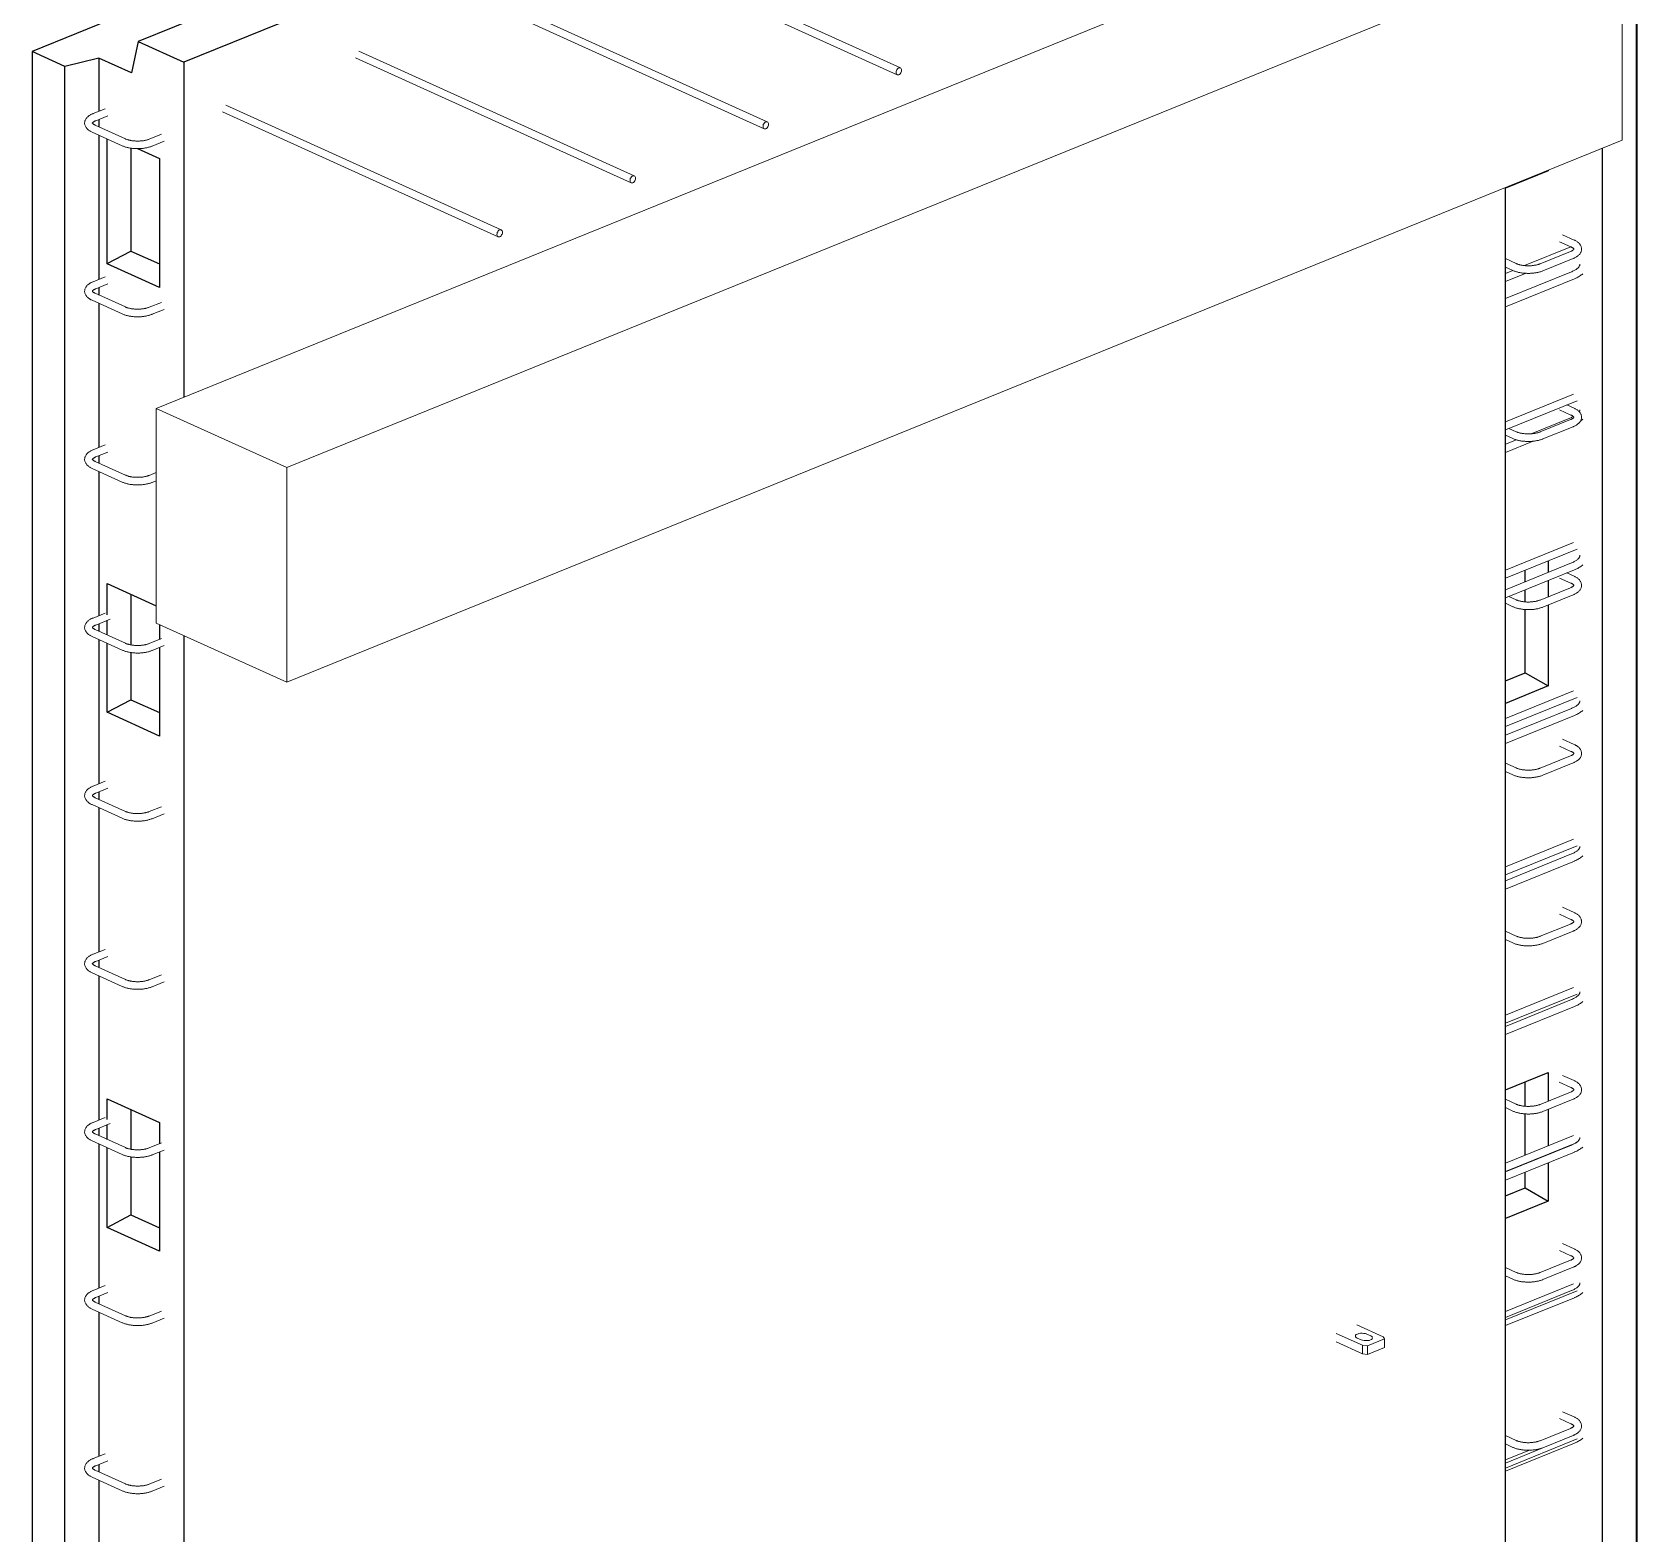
# Model space of a CAD drawing. Header units: millimetres. Extents: x 17731 to 34869, y 1067 to 18539.
# Drawn here: x 26429 to 28117, y 11226 to 12806 of the extents above; entities that cross this region are included whole.
import ezdxf

# ---------------------------------------------------------------- set-up
doc = ezdxf.new("R2010")
doc.units = ezdxf.units.MM
for name, color, linetype, lineweight in [('A-GENM', 13, 'Continuous', 18), ('A-WALL', 113, 'Continuous', 25), ('S-BEAM', 12, 'Continuous', 18), ('S-RBAR', 171, 'Continuous', 18)]:
    doc.layers.add(name, color=color, linetype=linetype, lineweight=lineweight)

# ---------------------------------------------------------------- blocks, each defined once
blk = doc.blocks.new('M_Rectangular Corbel - M_Rectangular Corbel-1451328-3D Ortho')
at = {"layer": 'S-BEAM'}
for p, q in [((5824.5, 12980.2), (4419.6, 12409.9)), ((5824.5, 12980.2), (5962, 12917.9)), ((4557.1, 12347.6), (5962, 12917.9)), ((5962, 12917.9), (5962, 12692.1)), ((5962, 12692.1), (4557.1, 12121.8)), ((4557.1, 12347.6), (4419.6, 12409.9)), ((4419.6, 12409.9), (4419.6, 12184.1)), ((4557.1, 12121.8), (4557.1, 12347.6)), ((4419.6, 12184.1), (4557.1, 12121.8))]:
    blk.add_line(p, q, dxfattribs=at)
blk = doc.blocks.new('Rebar Bar - Part 3054600646-431004-3D Ortho')
at = {"layer": 'S-RBAR'}
for p, q in [((5850.3, 13269.8), (5839, 13275)), ((5839, 13266.2), (5847, 13262.6))]:
    blk.add_line(p, q, dxfattribs=at)
blk = doc.blocks.new('Rebar Bar - Part 2227165887-431004-3D Ortho')
at = {"layer": 'S-RBAR'}
for points in [[(5847, 13262.6, 0), (5847.7, 13262.3, 0), (5848.4, 13262, 0), (5849.1, 13261.7, 0), (5849.8, 13261.5, 0), (5850.6, 13261.2, 0), (5851.3, 13261, 0), (5852.1, 13260.8, 0), (5852.9, 13260.6, 0), (5853.6, 13260.5, 0), (5854.4, 13260.3, 0), (5855.3, 13260.2, 0), (5856.1, 13260, 0), (5856.9, 13259.9, 0), (5857.8, 13259.8, 0), (5858.6, 13259.7, 0), (5859.5, 13259.7, 0), (5860.3, 13259.6, 0), (5861.2, 13259.6, 0), (5862.1, 13259.5, 0), (5862.9, 13259.5, 0), (5863.8, 13259.5, 0), (5864.7, 13259.5, 0), (5865.5, 13259.6, 0), (5866.4, 13259.6, 0), (5867.3, 13259.7, 0), (5868.1, 13259.8, 0), (5869, 13259.8, 0), (5869.8, 13260, 0), (5870.6, 13260.1, 0), (5871.5, 13260.2, 0), (5872.3, 13260.4, 0), (5873.1, 13260.5, 0), (5873.9, 13260.7, 0), (5874.6, 13260.9, 0), (5875.4, 13261.1, 0), (5876.1, 13261.3, 0), (5876.9, 13261.6, 0), (5877.6, 13261.8, 0), (5878.3, 13262.1, 0), (5878.5, 13262.2, 0)], [(5850.3, 13269.8, 0), (5850.8, 13269.6, 0), (5851.3, 13269.4, 0), (5851.8, 13269.3, 0), (5852.3, 13269.1, 0), (5852.9, 13268.9, 0), (5853.4, 13268.7, 0), (5854, 13268.6, 0), (5854.6, 13268.4, 0), (5855.3, 13268.3, 0), (5855.9, 13268.2, 0), (5856.6, 13268, 0), (5857.3, 13267.9, 0), (5858, 13267.8, 0), (5858.6, 13267.8, 0), (5859.4, 13267.7, 0), (5860.1, 13267.6, 0), (5860.8, 13267.6, 0), (5861.5, 13267.5, 0), (5862.2, 13267.5, 0), (5863, 13267.5, 0), (5863.7, 13267.5, 0), (5864.4, 13267.5, 0), (5865.2, 13267.6, 0), (5865.9, 13267.6, 0), (5866.6, 13267.6, 0), (5867.3, 13267.7, 0), (5868, 13267.8, 0), (5868.7, 13267.9, 0), (5869.4, 13268, 0), (5870.1, 13268.1, 0), (5870.7, 13268.2, 0), (5871.4, 13268.3, 0), (5872, 13268.5, 0), (5872.6, 13268.6, 0), (5873.2, 13268.8, 0), (5873.8, 13269, 0), (5874.3, 13269.1, 0), (5874.8, 13269.3, 0), (5875.3, 13269.5, 0), (5875.5, 13269.6, 0)]]:
    blk.add_polyline3d(points, dxfattribs=at)
blk = doc.blocks.new('Rebar Bar - Part 2603964791-431004-3D Ortho')
at = {"layer": 'S-RBAR'}
for p, q in [((5907.4, 13282.5), (5875.5, 13269.6)), ((5878.5, 13262.2), (5910.4, 13275.1))]:
    blk.add_line(p, q, dxfattribs=at)
blk = doc.blocks.new('Rebar Bar - Part 2227165887-V2-3D Ortho')
at = {"layer": 'S-RBAR'}
for points in [[(5911.3, 13294.6, 0), (5912, 13294.3, 0), (5912.6, 13294, 0), (5913.2, 13293.6, 0), (5913.8, 13293.3, 0), (5914.4, 13292.9, 0), (5914.9, 13292.5, 0), (5915.5, 13292.1, 0), (5916, 13291.6, 0), (5916.5, 13291.2, 0), (5916.9, 13290.7, 0), (5917.3, 13290.2, 0), (5917.7, 13289.6, 0), (5918.1, 13289.1, 0), (5918.4, 13288.4, 0), (5918.7, 13287.8, 0), (5918.9, 13287.1, 0), (5919, 13286.4, 0), (5919.1, 13285.7, 0), (5919.2, 13285, 0), (5919.1, 13284.3, 0), (5919, 13283.6, 0), (5918.9, 13282.9, 0), (5918.6, 13282.3, 0), (5918.4, 13281.6, 0), (5918, 13281, 0), (5917.7, 13280.4, 0), (5917.3, 13279.9, 0), (5916.9, 13279.4, 0), (5916.4, 13278.9, 0), (5915.9, 13278.4, 0), (5915.4, 13278, 0), (5914.9, 13277.6, 0), (5914.3, 13277.2, 0), (5913.8, 13276.8, 0), (5913.2, 13276.5, 0), (5912.6, 13276.1, 0), (5911.9, 13275.8, 0), (5911.3, 13275.5, 0), (5910.6, 13275.2, 0), (5910.4, 13275.1, 0)], [(5911.2, 13285.1, 0), (5911.2, 13285.1, 0), (5911.2, 13285.1, 0), (5911.1, 13285, 0), (5911.1, 13284.9, 0), (5911, 13284.8, 0), (5910.9, 13284.7, 0), (5910.8, 13284.6, 0), (5910.6, 13284.4, 0), (5910.4, 13284.2, 0), (5910.2, 13284, 0), (5909.9, 13283.8, 0), (5909.6, 13283.6, 0), (5909.3, 13283.4, 0), (5908.9, 13283.2, 0), (5908.5, 13283, 0), (5908.1, 13282.8, 0), (5907.6, 13282.6, 0), (5907.4, 13282.5, 0)], [(5911.2, 13285, 0), (5911.2, 13285, 0), (5911.2, 13285, 0), (5911.1, 13285.1, 0), (5911.1, 13285.2, 0), (5911, 13285.3, 0), (5910.9, 13285.4, 0), (5910.8, 13285.6, 0), (5910.6, 13285.7, 0), (5910.4, 13285.9, 0), (5910.2, 13286.1, 0), (5909.9, 13286.3, 0), (5909.6, 13286.5, 0), (5909.3, 13286.7, 0), (5908.9, 13286.9, 0), (5908.5, 13287.1, 0), (5908.1, 13287.3, 0), (5908, 13287.3, 0)]]:
    blk.add_polyline3d(points, dxfattribs=at)
blk = doc.blocks.new('Rebar Bar - Part 4212567781-431004-3D Ortho')
at = {"layer": 'S-RBAR'}
for p, q in [((5895.9, 13292.8), (5908, 13287.3)), ((5911.3, 13294.6), (5899.2, 13300.1))]:
    blk.add_line(p, q, dxfattribs=at)
blk = doc.blocks.new('Rebar Bar - Part 3054600646-V3-3D Ortho')
at = {"layer": 'S-RBAR'}
for p, q in [((5839, 12381.8), (5847, 12378.1)), ((5850.3, 12385.4), (5842.7, 12388.9))]:
    blk.add_line(p, q, dxfattribs=at)
blk = doc.blocks.new('Rebar Bar - Part 4212567781-V4-3D Ortho')
at = {"layer": 'S-RBAR'}
for p, q in [((5911.3, 12410.2), (5903.7, 12413.6)), ((5895.9, 12408.4), (5908, 12402.9))]:
    blk.add_line(p, q, dxfattribs=at)
blk = doc.blocks.new('Rebar Bar - Part 3054600646-V5-3D Ortho')
at = {"layer": 'S-RBAR'}
for p, q in [((5850.3, 12208.5), (5842.6, 12212.1)), ((5839, 12204.9), (5847, 12201.3))]:
    blk.add_line(p, q, dxfattribs=at)
blk = doc.blocks.new('Rebar Bar - Part 4212567781-V6-3D Ortho')
at = {"layer": 'S-RBAR'}
for p, q in [((5895.9, 12231.5), (5908, 12226)), ((5911.3, 12233.3), (5903.6, 12236.8))]:
    blk.add_line(p, q, dxfattribs=at)
blk = doc.blocks.new('Rebar Bar - Part 4212567781-V7-3D Ortho')
at = {"layer": 'S-RBAR'}
for p, q in [((5895.5, 11701), (5908, 11695.4)), ((5911.3, 11702.7), (5899.2, 11708.2))]:
    blk.add_line(p, q, dxfattribs=at)
blk = doc.blocks.new('Rebar Bar - Part 1534017773-431004-3D Ortho')
at = {"layer": 'S-RBAR'}
for p, q in [((4425, 12698.4), (4412.3, 12693.2)), ((4415.3, 12685.8), (4428, 12691))]:
    blk.add_line(p, q, dxfattribs=at)
blk = doc.blocks.new('Rebar Bar - Part 2227165887-V16-3D Ortho')
at = {"layer": 'S-RBAR'}
for points in [[(4383.8, 12686.2, 0), (4384.5, 12685.9, 0), (4385.2, 12685.7, 0), (4385.9, 12685.4, 0), (4386.6, 12685.1, 0), (4387.4, 12684.9, 0), (4388.1, 12684.7, 0), (4388.9, 12684.5, 0), (4389.7, 12684.3, 0), (4390.5, 12684.1, 0), (4391.3, 12684, 0), (4392.1, 12683.8, 0), (4392.9, 12683.7, 0), (4393.7, 12683.6, 0), (4394.6, 12683.5, 0), (4395.4, 12683.4, 0), (4396.3, 12683.3, 0), (4397.1, 12683.3, 0), (4398, 12683.2, 0), (4398.9, 12683.2, 0), (4399.7, 12683.2, 0), (4400.6, 12683.2, 0), (4401.5, 12683.2, 0), (4402.3, 12683.2, 0), (4403.2, 12683.3, 0), (4404.1, 12683.3, 0), (4404.9, 12683.4, 0), (4405.8, 12683.5, 0), (4406.6, 12683.6, 0), (4407.4, 12683.7, 0), (4408.3, 12683.9, 0), (4409.1, 12684, 0), (4409.9, 12684.2, 0), (4410.7, 12684.4, 0), (4411.4, 12684.6, 0), (4412.2, 12684.8, 0), (4412.9, 12685, 0), (4413.7, 12685.2, 0), (4414.4, 12685.5, 0), (4415.1, 12685.7, 0), (4415.3, 12685.8, 0)], [(4387.2, 12693.5, 0), (4387.6, 12693.3, 0), (4388.1, 12693.1, 0), (4388.6, 12692.9, 0), (4389.1, 12692.7, 0), (4389.7, 12692.6, 0), (4390.3, 12692.4, 0), (4390.8, 12692.2, 0), (4391.5, 12692.1, 0), (4392.1, 12692, 0), (4392.7, 12691.8, 0), (4393.4, 12691.7, 0), (4394.1, 12691.6, 0), (4394.8, 12691.5, 0), (4395.5, 12691.4, 0), (4396.2, 12691.4, 0), (4396.9, 12691.3, 0), (4397.6, 12691.3, 0), (4398.3, 12691.2, 0), (4399.1, 12691.2, 0), (4399.8, 12691.2, 0), (4400.5, 12691.2, 0), (4401.3, 12691.2, 0), (4402, 12691.2, 0), (4402.7, 12691.3, 0), (4403.4, 12691.3, 0), (4404.1, 12691.4, 0), (4404.8, 12691.5, 0), (4405.5, 12691.5, 0), (4406.2, 12691.6, 0), (4406.9, 12691.8, 0), (4407.5, 12691.9, 0), (4408.2, 12692, 0), (4408.8, 12692.2, 0), (4409.4, 12692.3, 0), (4410, 12692.5, 0), (4410.6, 12692.6, 0), (4411.1, 12692.8, 0), (4411.6, 12693, 0), (4412.1, 12693.2, 0), (4412.3, 12693.2, 0)]]:
    blk.add_polyline3d(points, dxfattribs=at)
blk = doc.blocks.new('Rebar Bar - Part 3241041724-431004-3D Ortho')
at = {"layer": 'S-RBAR'}
for p, q in [((4352.1, 12700.6), (4383.8, 12686.2)), ((4387.2, 12693.5), (4355.4, 12707.9))]:
    blk.add_line(p, q, dxfattribs=at)
blk = doc.blocks.new('Rebar Bar - Part 2227165887-V17-3D Ortho')
at = {"layer": 'S-RBAR'}
for points in [[(4352.1, 12700.6, 0), (4351.5, 12700.9, 0), (4350.9, 12701.2, 0), (4350.2, 12701.6, 0), (4349.7, 12701.9, 0), (4349.1, 12702.3, 0), (4348.5, 12702.7, 0), (4348, 12703.1, 0), (4347.5, 12703.5, 0), (4347, 12704, 0), (4346.6, 12704.5, 0), (4346.1, 12705, 0), (4345.8, 12705.6, 0), (4345.4, 12706.1, 0), (4345.1, 12706.7, 0), (4344.8, 12707.4, 0), (4344.6, 12708.1, 0), (4344.4, 12708.7, 0), (4344.3, 12709.4, 0), (4344.3, 12710.2, 0), (4344.4, 12710.9, 0), (4344.5, 12711.6, 0), (4344.6, 12712.3, 0), (4344.8, 12712.9, 0), (4345.1, 12713.6, 0), (4345.4, 12714.2, 0), (4345.8, 12714.8, 0), (4346.2, 12715.3, 0), (4346.6, 12715.8, 0), (4347.1, 12716.3, 0), (4347.6, 12716.8, 0), (4348.1, 12717.2, 0), (4348.6, 12717.6, 0), (4349.1, 12718, 0), (4349.7, 12718.4, 0), (4350.3, 12718.7, 0), (4350.9, 12719.1, 0), (4351.6, 12719.4, 0), (4352.2, 12719.7, 0), (4352.9, 12720, 0), (4353.1, 12720.1, 0)], [(4352.3, 12710.1, 0), (4352.3, 12710.1, 0), (4352.3, 12710.1, 0), (4352.4, 12710.2, 0), (4352.4, 12710.3, 0), (4352.5, 12710.4, 0), (4352.6, 12710.5, 0), (4352.7, 12710.6, 0), (4352.9, 12710.8, 0), (4353.1, 12711, 0), (4353.3, 12711.2, 0), (4353.6, 12711.4, 0), (4353.9, 12711.5, 0), (4354.2, 12711.8, 0), (4354.6, 12712, 0), (4355, 12712.2, 0), (4355.4, 12712.4, 0), (4355.8, 12712.6, 0), (4356.1, 12712.6, 0)], [(4352.3, 12710.2, 0), (4352.3, 12710.2, 0), (4352.3, 12710.1, 0), (4352.4, 12710.1, 0), (4352.4, 12710, 0), (4352.5, 12709.9, 0), (4352.6, 12709.8, 0), (4352.7, 12709.6, 0), (4352.9, 12709.5, 0), (4353.1, 12709.3, 0), (4353.3, 12709.1, 0), (4353.6, 12708.9, 0), (4353.9, 12708.7, 0), (4354.2, 12708.5, 0), (4354.6, 12708.3, 0), (4355, 12708.1, 0), (4355.4, 12707.9, 0), (4355.4, 12707.9, 0)]]:
    blk.add_polyline3d(points, dxfattribs=at)
blk = doc.blocks.new('Rebar Bar - Part 3098984773-431004-3D Ortho')
at = {"layer": 'S-RBAR'}
for p, q in [((4365.8, 12725.2), (4353.1, 12720.1)), ((4356.1, 12712.6), (4368.8, 12717.8))]:
    blk.add_line(p, q, dxfattribs=at)
blk = doc.blocks.new('Rebar Bar - Part 1534017773-V18-3D Ortho')
at = {"layer": 'S-RBAR'}
for p, q in [((4419.6, 12342.5), (4412.3, 12339.5)), ((4415.3, 12332.1), (4419.6, 12333.8))]:
    blk.add_line(p, q, dxfattribs=at)
blk = doc.blocks.new('Rebar Bar - Part 3098984773-V19-3D Ortho')
at = {"layer": 'S-RBAR'}
for p, q in [((4365.8, 12194.6), (4353.1, 12189.4)), ((4356.1, 12182), (4371.3, 12188.2))]:
    blk.add_line(p, q, dxfattribs=at)
blk = doc.blocks.new('Rebar Bar - Part 864883769-V21-3D Ortho')
at = {"layer": 'S-RBAR'}
for p, q in [((5609.1, 13176.3), (5899, 13045)), ((5902.3, 13052.2), (5612.4, 13183.6))]:
    blk.add_line(p, q, dxfattribs=at)
for points in [[(5903.6, 13049.8, 0), (5903.5, 13050.7, 0), (5903.2, 13051.4, 0), (5902.7, 13052, 0), (5902.1, 13052.3, 0), (5901.4, 13052.4, 0), (5900.7, 13052.2, 0), (5899.9, 13051.8, 0), (5899.2, 13051.1, 0), (5898.6, 13050.3, 0), (5898.1, 13049.4, 0), (5897.9, 13048.4, 0), (5897.8, 13047.4, 0)], [(5897.8, 13047.4, 0), (5897.9, 13046.5, 0), (5898.1, 13045.8, 0), (5898.6, 13045.2, 0), (5899.2, 13044.9, 0), (5899.9, 13044.8, 0), (5900.7, 13045, 0), (5901.4, 13045.4, 0), (5902.1, 13046.1, 0), (5902.7, 13046.9, 0), (5903.2, 13047.8, 0), (5903.5, 13048.8, 0), (5903.6, 13049.8, 0)]]:
    blk.add_polyline3d(points, dxfattribs=at)
blk = doc.blocks.new('RR spread anchor face based - RR-SA-2_5-200-1726821-3D Ortho')
at = {"layer": 'A-GENM'}
for p, q in [((4770.3, 8942.2), (4742.8, 8954.7)), ((4721, 8945.8), (4748.5, 8933.4)), ((4748.5, 8924.4), (4721, 8936.8)), ((4747.1, 8939), (4743, 8940.9)), ((4748.5, 8933.4), (4753.8, 8932.6)), ((4748.5, 8924.4), (4748.5, 8933.4)), ((4753.1, 8945), (4757.3, 8943.1)), ((4753.8, 8932.6), (4771.9, 8939.9)), ((4753.8, 8932.6), (4753.8, 8923.5)), ((4771.9, 8939.9), (4770.3, 8942.2)), ((4771.9, 8939.9), (4771.9, 8930.9)), ((4753.8, 8923.5), (4748.5, 8924.4)), ((4771.9, 8930.9), (4753.8, 8923.5))]:
    blk.add_line(p, q, dxfattribs=at)
for points in [[(4743, 8940.9, 0), (4741.9, 8941.5, 0), (4741.3, 8942.3, 0), (4741.1, 8943, 0), (4741.4, 8943.8, 0), (4742.1, 8944.5, 0), (4743.3, 8945.1, 0), (4744.7, 8945.6, 0), (4746.4, 8945.9, 0), (4748.3, 8946, 0), (4750.1, 8945.8, 0), (4751.7, 8945.5, 0), (4753.1, 8945, 0)], [(4759.2, 8941, 0), (4758.9, 8940.2, 0), (4758.2, 8939.5, 0), (4757, 8938.9, 0), (4755.5, 8938.4, 0), (4753.8, 8938.2, 0), (4752, 8938.1, 0), (4750.2, 8938.2, 0), (4748.5, 8938.5, 0), (4747.1, 8939, 0)], [(4757.3, 8943.1, 0), (4758.3, 8942.5, 0), (4759, 8941.8, 0)]]:
    blk.add_polyline3d(points, dxfattribs=at)
blk = doc.blocks.new('Rebar Bar - Part 560517224-V28-3D Ortho')
at = {"layer": 'S-RBAR'}
for p, q in [((5907.9, 12579.9), (5859.2, 12560.1)), ((5846.9, 12555.1), (5839, 12551.9)), ((5839, 12543.3), (5860.8, 12552.1))]:
    blk.add_line(p, q, dxfattribs=at)
blk = doc.blocks.new('Rebar Bar - Part 560517224-431004-3D Ortho')
at = {"layer": 'S-RBAR'}
for p, q in [((5910.7, 13361.2), (5839, 13332.1)), ((5839, 13323.5), (5914.5, 13354.1))]:
    blk.add_line(p, q, dxfattribs=at)
blk = doc.blocks.new('Rebar Bar - Part 560517224-V29-3D Ortho')
at = {"layer": 'S-RBAR'}
for p, q in [((5839, 11295), (5914.5, 11325.7)), ((5864.3, 11313.9), (5839, 11303.7))]:
    blk.add_line(p, q, dxfattribs=at)
blk = doc.blocks.new('Rebar Bar - Part 776176355-431004-3D Ortho')
at = {"layer": 'S-RBAR'}
for points in [[(5917.3, 13327.3, 0), (5917.3, 13327, 0), (5917.3, 13326.8, 0), (5917.3, 13326.5, 0), (5917.3, 13326.3, 0), (5917.2, 13326, 0), (5917.1, 13325.7, 0), (5917, 13325.4, 0), (5916.8, 13325.1, 0), (5916.6, 13324.7, 0), (5916.3, 13324.3, 0), (5916, 13323.9, 0), (5915.6, 13323.5, 0), (5915.2, 13323.1, 0), (5914.7, 13322.7, 0), (5914.1, 13322.3, 0), (5913.5, 13321.8, 0), (5912.9, 13321.4, 0), (5912.2, 13321, 0), (5911.4, 13320.6, 0), (5910.6, 13320.2, 0), (5909.7, 13319.8, 0), (5908.8, 13319.4, 0), (5908.6, 13319.3, 0)], [(5920.6, 13317.2, 0), (5919.8, 13316.5, 0), (5918.9, 13315.9, 0), (5918, 13315.2, 0), (5917.1, 13314.6, 0), (5916.1, 13314.1, 0), (5915.1, 13313.5, 0), (5914.1, 13313, 0), (5913, 13312.5, 0), (5911.9, 13312, 0), (5911.6, 13311.8, 0)]]:
    blk.add_polyline3d(points, dxfattribs=at)
blk = doc.blocks.new('Rebar Bar - Part 2031897438-431004-3D Ortho')
at = {"layer": 'S-RBAR'}
for p, q in [((5908.6, 13319.3), (5839, 13291)), ((5839, 13282.4), (5911.6, 13311.8))]:
    blk.add_line(p, q, dxfattribs=at)
blk = doc.blocks.new('Rebar Bar - Part 776176355-V35-3D Ortho')
at = {"layer": 'S-RBAR'}
for points in [[(5910.5, 12401.4, 0), (5909.7, 12401, 0), (5908.8, 12400.6, 0), (5908.6, 12400.5, 0)], [(5917.3, 12408.5, 0), (5917.3, 12408.3, 0), (5917.3, 12408, 0), (5917.3, 12407.8, 0), (5917.3, 12407.5, 0), (5917.2, 12407.2, 0), (5917.1, 12407, 0), (5917, 12406.6, 0), (5916.8, 12406.3, 0)], [(5920.6, 12398.5, 0), (5919.8, 12397.8, 0), (5918.9, 12397.1, 0), (5918, 12396.5, 0)]]:
    blk.add_polyline3d(points, dxfattribs=at)
blk = doc.blocks.new('Rebar Bar - Part 2031897438-V36-3D Ortho')
at = {"layer": 'S-RBAR'}
for p, q in [((5908.6, 12400.5), (5866.1, 12383.3)), ((5850.6, 12377), (5839, 12372.3)), ((5839, 12363.7), (5868.3, 12375.6))]:
    blk.add_line(p, q, dxfattribs=at)
blk = doc.blocks.new('Rebar Bar - Part 776176355-V37-3D Ortho')
at = {"layer": 'S-RBAR'}
for points in [[(5910.3, 11329.4, 0), (5909.7, 11329.1, 0), (5908.8, 11328.8, 0), (5908.6, 11328.7, 0)], [(5913.5, 11331.2, 0), (5912.9, 11330.8, 0), (5912.2, 11330.4, 0), (5911.4, 11330, 0), (5910.9, 11329.7, 0)], [(5920.6, 11326.6, 0), (5919.8, 11325.9, 0), (5918.9, 11325.3, 0), (5918, 11324.6, 0), (5917.1, 11324, 0), (5916.1, 11323.4, 0), (5915.1, 11322.9, 0), (5914.1, 11322.4, 0), (5913, 11321.9, 0), (5911.9, 11321.4, 0), (5911.6, 11321.2, 0)]]:
    blk.add_polyline3d(points, dxfattribs=at)
blk = doc.blocks.new('Rebar Bar - Part 2031897438-V38-3D Ortho')
at = {"layer": 'S-RBAR'}
for p, q in [((5839, 11291.8), (5911.6, 11321.2)), ((5878.3, 11316.4), (5839, 11300.4))]:
    blk.add_line(p, q, dxfattribs=at)

msp = doc.modelspace()

# ---------------------------------------------------------------- linework, layer by layer
at = {"layer": 'A-WALL'}
for p, q in [((28075.78168, 13419.20258), (26540.17473, 12795.83425)), ((27978.64966, 13338.44458), (26588.28825, 12774.0376)), ((28116.63104, 8791.72978), (28116.63104, 13129.96556)), ((28117.01887, 13129.7895), (28117.01887, 8797.79375)), ((26589.43014, 12850.82681), (26428.64067, 12785.55551)), ((26428.62312, 12785.28119), (26428.64067, 12785.55551)), ((26462.99371, 12769.71044), (26428.62312, 12785.28119)), ((26428.62312, 12785.28119), (26428.62312, 8218.68911)), ((26540.17473, 12795.83425), (26533.30019, 12762.81335)), ((26540.17473, 12795.83425), (26588.28825, 12774.0376)), ((26498.91919, 12778.38881), (26462.99371, 12769.71044)), ((26462.99371, 8203.11836), (26462.99371, 12769.71044)), ((26533.30019, 12762.81335), (26498.91919, 12778.38881)), ((26498.91919, 12778.38881), (26498.91919, 12722.58667)), ((26588.28825, 12774.0376), (26588.28825, 12421.71893)), ((26498.91919, 12713.97052), (26498.91919, 12706.10465)), ((26498.91919, 12697.4081), (26498.91919, 12545.70462)), ((26507.51079, 12562.20202), (26507.51079, 12693.51588)), ((26532.5468, 12683.80419), (26532.5468, 12575.49264)), ((26539.54607, 12683.19848), (26562.50871, 12672.79582)), ((28080.32153, 12683.45328), (28080.32153, 8776.9902)), ((26562.5103, 12672.79302), (26562.5103, 12537.28583)), ((28023.77425, 12659.9361), (27978.64966, 12641.61811)), ((28023.19661, 12660.26384), (28023.77425, 12659.9361)), ((28023.77425, 12660.49833), (28023.77425, 12659.9361)), ((27978.64966, 8735.71725), (27978.64966, 12642.18034)), ((26562.50871, 12537.28447), (26507.51237, 12562.19921)), ((26507.51656, 12562.203), (26532.5468, 12575.49264)), ((26532.5468, 12575.49264), (26562.509, 12561.91899)), ((26498.91919, 12537.08848), (26498.91919, 12529.22261)), ((26498.91919, 12520.52605), (26498.91919, 12368.82258)), ((26498.91919, 12360.20643), (26498.91919, 12352.34056)), ((26498.91919, 12343.64401), (26498.91919, 12191.94054)), ((28023.77425, 12249.56727), (28023.77425, 12237.48103)), ((26507.51079, 12192.59077), (26507.51079, 12225.69251)), ((26507.51237, 12225.69388), (26559.23766, 12202.261)), ((27999.32562, 12227.55629), (27999.32562, 12239.64392)), ((28023.77425, 12228.86912), (28023.77425, 12211.74971)), ((26532.5468, 12214.3517), (26532.5468, 12161.18606)), ((27999.32562, 12206.32234), (27999.32562, 12219.02055)), ((27999.32562, 12131.77897), (27999.32562, 12198.40312)), ((28023.77425, 12203.18379), (28023.77425, 12117.90737)), ((26498.91919, 12183.32439), (26498.91919, 12175.45852)), ((26507.51079, 12171.56631), (26507.51079, 12186.70307)), ((26562.5103, 12182.59816), (26562.5103, 12166.89252)), ((26498.91919, 12166.76196), (26498.91919, 12015.05849)), ((26507.51079, 12090.18533), (26507.51079, 12162.86975)), ((26562.5103, 12158.27972), (26562.5103, 12065.26915)), ((26588.28825, 12170.92009), (26588.28825, 8171.31027)), ((26532.5468, 12153.15806), (26532.5468, 12103.47595)), ((27978.64966, 12123.38572), (27999.32562, 12131.77897)), ((27999.32562, 12131.77897), (28023.77425, 12117.90737)), ((28023.77425, 12117.90737), (27978.64966, 12099.58937)), ((26562.50871, 12065.26778), (26507.51237, 12090.18252)), ((26507.51656, 12090.18631), (26532.5468, 12103.47595)), ((26532.5468, 12103.47595), (26562.509, 12089.90231)), ((26498.91919, 12006.44235), (26498.91919, 11998.57648)), ((26498.91919, 11989.87992), (26498.91919, 11838.17645)), ((26498.91919, 11829.5603), (26498.91919, 11821.69443)), ((26498.91919, 11812.99788), (26498.91919, 11661.29441)), ((27978.64966, 11693.06782), (28023.77425, 11711.38582)), ((27999.32562, 11675.67621), (27999.32562, 11701.46108)), ((28023.77425, 11711.38582), (28023.77425, 11681.10358)), ((26507.51079, 11661.94464), (26507.51079, 11683.66378)), ((26507.51237, 11683.66514), (26562.50871, 11658.7504)), ((26532.5468, 11672.32296), (26532.5468, 11630.53993)), ((27999.32562, 11624.45179), (27999.32562, 11667.75699)), ((28023.77425, 11672.53766), (28023.77425, 11634.04189)), ((26498.91919, 11652.67826), (26498.91919, 11644.81239)), ((26507.51079, 11640.92018), (26507.51079, 11656.05694)), ((26562.5103, 11658.74759), (26562.5103, 11636.24639)), ((26498.91919, 11636.11583), (26498.91919, 11484.41236)), ((26507.51079, 11548.15659), (26507.51079, 11632.22362)), ((26532.5468, 11622.51193), (26532.5468, 11561.44721)), ((26562.5103, 11627.63359), (26562.5103, 11523.24041)), ((28023.77425, 11625.42429), (28023.77425, 11624.98645)), ((28023.77425, 11616.37453), (28023.77425, 11575.87864)), ((27999.32562, 11615.06171), (27999.32562, 11615.50095)), ((27999.32562, 11589.75024), (27999.32562, 11606.52596)), ((27978.64966, 11581.35698), (27999.32562, 11589.75024)), ((27999.32562, 11589.75024), (28023.77425, 11575.87864)), ((28023.77425, 11575.87864), (27978.64966, 11557.56064)), ((26507.51656, 11548.15758), (26532.5468, 11561.44721)), ((26532.5468, 11561.44721), (26562.509, 11547.87357)), ((26562.50871, 11523.23905), (26507.51237, 11548.15379)), ((26498.91919, 11475.79622), (26498.91919, 11467.93035)), ((26498.91919, 11459.23379), (26498.91919, 11307.53032)), ((26498.91919, 11298.91417), (26498.91919, 11291.0483)), ((26498.91919, 11282.35175), (26498.91919, 11130.64828))]:
    msp.add_line(p, q, dxfattribs=at)

# ---------------------------------------------------------------- block references
at = {"layer": 'A-GENM'}
msp.add_blockref('RR spread anchor face based - RR-SA-2_5-200-1726821-3D Ortho', (23079.70955, 2491.02253), dxfattribs=at)
at = {"layer": 'S-BEAM'}
msp.add_blockref('M_Rectangular Corbel - M_Rectangular Corbel-1451328-3D Ortho', (22139.60781, 0), dxfattribs=at)
at = {"layer": 'S-RBAR'}
for name, p in [('Rebar Bar - Part 864883769-V21-3D Ortho', (21439.80675, -284.07909)), ('Rebar Bar - Part 864883769-V21-3D Ortho', (21299.84654, -340.89491)), ('Rebar Bar - Part 864883769-V21-3D Ortho', (21159.88633, -397.71072)), ('Rebar Bar - Part 2227165887-V17-3D Ortho', (22139.60781, 0)), ('Rebar Bar - Part 3098984773-431004-3D Ortho', (22139.60781, 0)), ('Rebar Bar - Part 864883769-V21-3D Ortho', (21019.92612, -454.52654)), ('Rebar Bar - Part 3241041724-431004-3D Ortho', (22139.60781, 0)), ('Rebar Bar - Part 1534017773-431004-3D Ortho', (22139.60781, 0)), ('Rebar Bar - Part 2227165887-V16-3D Ortho', (22139.60781, 0)), ('Rebar Bar - Part 560517224-V28-3D Ortho', (22139.60781, 0)), ('Rebar Bar - Part 4212567781-431004-3D Ortho', (22139.60781, -707.52817)), ('Rebar Bar - Part 2227165887-V2-3D Ortho', (22139.60781, -707.52817)), ('Rebar Bar - Part 3054600646-431004-3D Ortho', (22139.60781, -707.52817)), ('Rebar Bar - Part 2227165887-431004-3D Ortho', (22139.60781, -707.52817)), ('Rebar Bar - Part 2603964791-431004-3D Ortho', (22139.60781, -707.52817)), ('Rebar Bar - Part 3098984773-431004-3D Ortho', (22139.60781, -176.88204)), ('Rebar Bar - Part 2031897438-431004-3D Ortho', (22139.60781, -765.61823)), ('Rebar Bar - Part 776176355-431004-3D Ortho', (22139.60781, -765.61823)), ('Rebar Bar - Part 2227165887-V17-3D Ortho', (22139.60781, -176.88204)), ('Rebar Bar - Part 3241041724-431004-3D Ortho', (22139.60781, -176.88204)), ('Rebar Bar - Part 2227165887-V16-3D Ortho', (22139.60781, -176.88204)), ('Rebar Bar - Part 1534017773-431004-3D Ortho', (22139.60781, -176.88204)), ('Rebar Bar - Part 560517224-431004-3D Ortho', (22139.60781, -936.21446)), ('Rebar Bar - Part 4212567781-V4-3D Ortho', (22139.60781, 0)), ('Rebar Bar - Part 2227165887-V2-3D Ortho', (22139.60781, -884.41022)), ('Rebar Bar - Part 2031897438-V36-3D Ortho', (22139.60781, 0)), ('Rebar Bar - Part 2603964791-431004-3D Ortho', (22139.60781, -884.41022)), ('Rebar Bar - Part 776176355-V35-3D Ortho', (22139.60781, 0)), ('Rebar Bar - Part 3054600646-V3-3D Ortho', (22139.60781, 0)), ('Rebar Bar - Part 2227165887-431004-3D Ortho', (22139.60781, -884.41022)), ('Rebar Bar - Part 2227165887-V17-3D Ortho', (22139.60781, -353.76409)), ('Rebar Bar - Part 3098984773-431004-3D Ortho', (22139.60781, -353.76409)), ('Rebar Bar - Part 3241041724-431004-3D Ortho', (22139.60781, -353.76409)), ('Rebar Bar - Part 1534017773-V18-3D Ortho', (22139.60781, 0)), ('Rebar Bar - Part 2227165887-V16-3D Ortho', (22139.60781, -353.76409)), ('Rebar Bar - Part 560517224-431004-3D Ortho', (22139.60781, -1092.2502)), ('Rebar Bar - Part 2031897438-431004-3D Ortho', (22139.60781, -1071.86552)), ('Rebar Bar - Part 776176355-431004-3D Ortho', (22139.60781, -1071.86552)), ('Rebar Bar - Part 4212567781-V6-3D Ortho', (22139.60781, 0)), ('Rebar Bar - Part 2227165887-V2-3D Ortho', (22139.60781, -1061.29226)), ('Rebar Bar - Part 3054600646-V5-3D Ortho', (22139.60781, 0)), ('Rebar Bar - Part 2227165887-431004-3D Ortho', (22139.60781, -1061.29226)), ('Rebar Bar - Part 2603964791-431004-3D Ortho', (22139.60781, -1061.29226)), ('Rebar Bar - Part 3098984773-V19-3D Ortho', (22139.60781, 0)), ('Rebar Bar - Part 2227165887-V17-3D Ortho', (22139.60781, -530.64613)), ('Rebar Bar - Part 3241041724-431004-3D Ortho', (22139.60781, -530.64613)), ('Rebar Bar - Part 2227165887-V16-3D Ortho', (22139.60781, -530.64613)), ('Rebar Bar - Part 1534017773-431004-3D Ortho', (22139.60781, -530.64613)), ('Rebar Bar - Part 560517224-431004-3D Ortho', (22139.60781, -1248.28594)), ('Rebar Bar - Part 2031897438-431004-3D Ortho', (22139.60781, -1224.98917)), ('Rebar Bar - Part 776176355-431004-3D Ortho', (22139.60781, -1224.98917)), ('Rebar Bar - Part 4212567781-431004-3D Ortho', (22139.60781, -1238.1743)), ('Rebar Bar - Part 2227165887-V2-3D Ortho', (22139.60781, -1238.1743)), ('Rebar Bar - Part 2603964791-431004-3D Ortho', (22139.60781, -1238.1743)), ('Rebar Bar - Part 3054600646-431004-3D Ortho', (22139.60781, -1238.1743)), ('Rebar Bar - Part 2227165887-431004-3D Ortho', (22139.60781, -1238.1743)), ('Rebar Bar - Part 2227165887-V17-3D Ortho', (22139.60781, -707.52817)), ('Rebar Bar - Part 3098984773-431004-3D Ortho', (22139.60781, -707.52817)), ('Rebar Bar - Part 3241041724-431004-3D Ortho', (22139.60781, -707.52817)), ('Rebar Bar - Part 1534017773-431004-3D Ortho', (22139.60781, -707.52817)), ('Rebar Bar - Part 2227165887-V16-3D Ortho', (22139.60781, -707.52817)), ('Rebar Bar - Part 560517224-431004-3D Ortho', (22139.60781, -1404.32169)), ('Rebar Bar - Part 2031897438-431004-3D Ortho', (22139.60781, -1378.11281)), ('Rebar Bar - Part 776176355-431004-3D Ortho', (22139.60781, -1378.11281)), ('Rebar Bar - Part 4212567781-431004-3D Ortho', (22139.60781, -1415.05635)), ('Rebar Bar - Part 2227165887-V2-3D Ortho', (22139.60781, -1415.05635)), ('Rebar Bar - Part 3054600646-431004-3D Ortho', (22139.60781, -1415.05635)), ('Rebar Bar - Part 2227165887-431004-3D Ortho', (22139.60781, -1415.05635)), ('Rebar Bar - Part 2603964791-431004-3D Ortho', (22139.60781, -1415.05635)), ('Rebar Bar - Part 3098984773-431004-3D Ortho', (22139.60781, -884.41022)), ('Rebar Bar - Part 2227165887-V17-3D Ortho', (22139.60781, -884.41022)), ('Rebar Bar - Part 3241041724-431004-3D Ortho', (22139.60781, -884.41022)), ('Rebar Bar - Part 2227165887-V16-3D Ortho', (22139.60781, -884.41022)), ('Rebar Bar - Part 1534017773-431004-3D Ortho', (22139.60781, -884.41022)), ('Rebar Bar - Part 560517224-431004-3D Ortho', (22139.60781, -1560.35743)), ('Rebar Bar - Part 2031897438-431004-3D Ortho', (22139.60781, -1531.23646)), ('Rebar Bar - Part 776176355-431004-3D Ortho', (22139.60781, -1531.23646)), ('Rebar Bar - Part 4212567781-V7-3D Ortho', (22139.60781, 0)), ('Rebar Bar - Part 2227165887-V2-3D Ortho', (22139.60781, -1591.93839)), ('Rebar Bar - Part 2603964791-431004-3D Ortho', (22139.60781, -1591.93839)), ('Rebar Bar - Part 3054600646-431004-3D Ortho', (22139.60781, -1591.93839)), ('Rebar Bar - Part 2227165887-431004-3D Ortho', (22139.60781, -1591.93839)), ('Rebar Bar - Part 2227165887-V17-3D Ortho', (22139.60781, -1061.29226)), ('Rebar Bar - Part 3098984773-V19-3D Ortho', (22139.60781, -530.64613)), ('Rebar Bar - Part 3241041724-431004-3D Ortho', (22139.60781, -1061.29226)), ('Rebar Bar - Part 1534017773-431004-3D Ortho', (22139.60781, -1061.29226)), ('Rebar Bar - Part 560517224-431004-3D Ortho', (22139.60781, -1716.39317)), ('Rebar Bar - Part 2031897438-431004-3D Ortho', (22139.60781, -1684.36011)), ('Rebar Bar - Part 776176355-431004-3D Ortho', (22139.60781, -1684.36011)), ('Rebar Bar - Part 2227165887-V16-3D Ortho', (22139.60781, -1061.29226)), ('Rebar Bar - Part 4212567781-431004-3D Ortho', (22139.60781, -1768.82043)), ('Rebar Bar - Part 2227165887-V2-3D Ortho', (22139.60781, -1768.82043)), ('Rebar Bar - Part 3054600646-431004-3D Ortho', (22139.60781, -1768.82043)), ('Rebar Bar - Part 2227165887-431004-3D Ortho', (22139.60781, -1768.82043)), ('Rebar Bar - Part 2603964791-431004-3D Ortho', (22139.60781, -1768.82043)), ('Rebar Bar - Part 2227165887-V17-3D Ortho', (22139.60781, -1238.1743)), ('Rebar Bar - Part 3098984773-431004-3D Ortho', (22139.60781, -1238.1743)), ('Rebar Bar - Part 560517224-431004-3D Ortho', (22139.60781, -1872.42891)), ('Rebar Bar - Part 2031897438-431004-3D Ortho', (22139.60781, -1837.48375)), ('Rebar Bar - Part 776176355-431004-3D Ortho', (22139.60781, -1837.48375)), ('Rebar Bar - Part 3241041724-431004-3D Ortho', (22139.60781, -1238.1743)), ('Rebar Bar - Part 2227165887-V16-3D Ortho', (22139.60781, -1238.1743)), ('Rebar Bar - Part 1534017773-431004-3D Ortho', (22139.60781, -1238.1743)), ('Rebar Bar - Part 4212567781-431004-3D Ortho', (22139.60781, -1945.70248)), ('Rebar Bar - Part 2227165887-V2-3D Ortho', (22139.60781, -1945.70248)), ('Rebar Bar - Part 3054600646-431004-3D Ortho', (22139.60781, -1945.70248)), ('Rebar Bar - Part 2603964791-431004-3D Ortho', (22139.60781, -1945.70248)), ('Rebar Bar - Part 776176355-V37-3D Ortho', (22139.60781, 0)), ('Rebar Bar - Part 560517224-V29-3D Ortho', (22139.60781, 0)), ('Rebar Bar - Part 2031897438-V38-3D Ortho', (22139.60781, 0)), ('Rebar Bar - Part 2227165887-431004-3D Ortho', (22139.60781, -1945.70248)), ('Rebar Bar - Part 2227165887-V17-3D Ortho', (22139.60781, -1415.05635)), ('Rebar Bar - Part 3098984773-431004-3D Ortho', (22139.60781, -1415.05635)), ('Rebar Bar - Part 3241041724-431004-3D Ortho', (22139.60781, -1415.05635)), ('Rebar Bar - Part 1534017773-431004-3D Ortho', (22139.60781, -1415.05635)), ('Rebar Bar - Part 2227165887-V16-3D Ortho', (22139.60781, -1415.05635))]:
    msp.add_blockref(name, p, dxfattribs=at)

doc.saveas('drawing.dxf')
